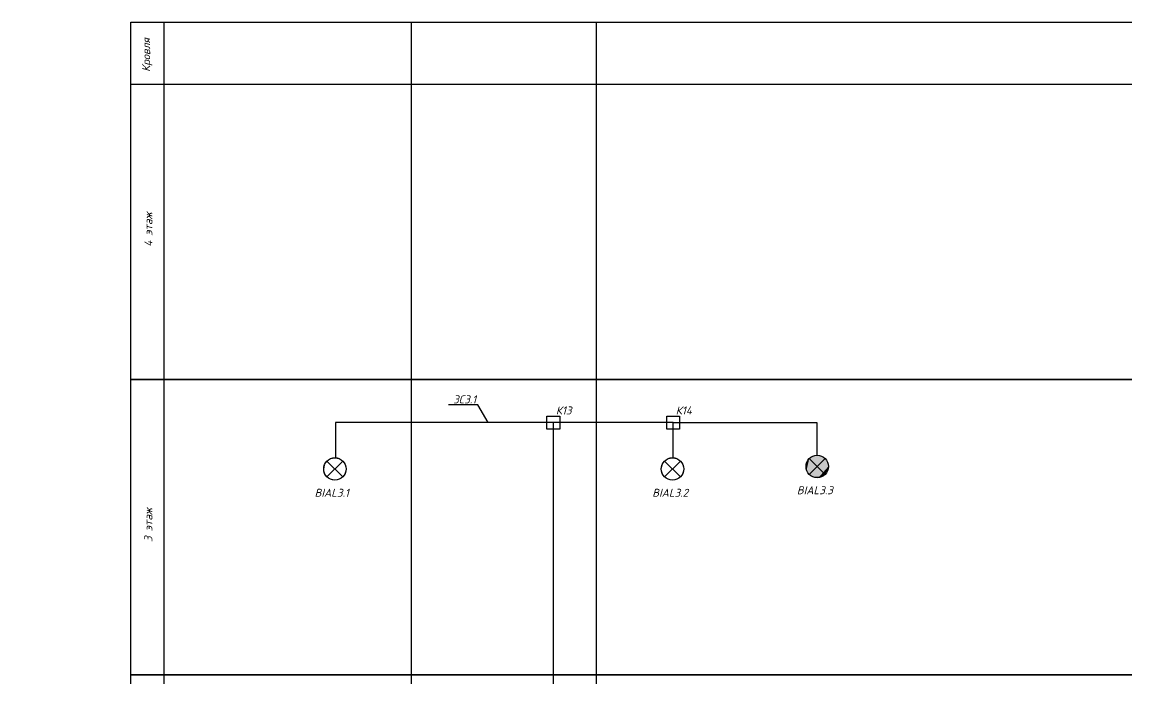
# Model space of a CAD drawing. Extents: x 69141456 to 70100388, y -33501327 to -33101377.
# Drawn here: x 69287712 to 69322173, y -33446071 to -33425584 of the extents above; entities that cross this region are included whole.
import ezdxf
from ezdxf import colors
from ezdxf.entities.mleader import LeaderData, LeaderLine
from ezdxf.math import Vec2, Vec3

# ---------------------------------------------------------------- set-up
doc = ezdxf.new("R2010")
doc.units = 0
doc.header["$LTSCALE"] = 100
for name, color, linetype in [('PDF _СКС', 1, 'Continuous'), ('PDF _СС_ЗВ_Кабель', 1, 'Continuous'), ('PDF _СС_ЗВ_Оборудование', 1, 'Continuous'), ('PDF _СС_Схема', 7, 'Continuous'), ('PDF _Текст', 7, 'Continuous'), ('СС. Текст', 7, 'Continuous')]:
    doc.layers.add(name, color=color, linetype=linetype)
doc.layers.add('СС_ЭЧС_Кабель', color=180, linetype='Continuous', lineweight=30)
doc.styles.add('ISOCPEUR', font='isocpeui.ttf', dxfattribs={"height": 250})

msp = doc.modelspace()

# ---------------------------------------------------------------- linework, layer by layer
at = {"layer": 'PDF _СКС', "lineweight": 30}
for points in [[(69297222.3, -33439275.3), (69297715.5, -33439770.5)], [(69297222.3, -33439770.5), (69297715.5, -33439275.3)], [(69307752.6, -33439275.3), (69308247.9, -33439770.5)], [(69307752.6, -33439770.5), (69308247.9, -33439275.3)], [(69312265.5, -33439197.7), (69312758.6, -33439690.8)], [(69312265.5, -33439690.8), (69312758.6, -33439197.7)]]:
    msp.add_lwpolyline(points, dxfattribs=at)
for centre in [(69297470, -33439522.9), (69308000.3, -33439522.9), (69312513.1, -33439443.2)]:
    msp.add_circle(centre, 349.7, dxfattribs=at)
at = {"layer": 'PDF _СС_ЗВ_Кабель', "lineweight": 30}
for points in [[(69321475.7, -33463807), (69322553.3, -33463807), (69322553.3, -33456854.1), (69304283.6, -33456854.1), (69304283.6, -33438076.4), (69297492.3, -33438076.4), (69297492.3, -33439164.7)], [(69308022.6, -33439164.7), (69308022.6, -33438076.4), (69304283.6, -33438076.4)], [(69312512, -33439093.5), (69312512, -33438077.5)]]:
    msp.add_lwpolyline(points, dxfattribs=at)
for points in [[(69304083.8, -33437878.7), (69304483.4, -33437878.7), (69304483.4, -33438276.2), (69304083.8, -33438276.2)], [(69307822.8, -33437878.7), (69308222.4, -33437878.7), (69308222.4, -33438276.2), (69307822.8, -33438276.2)]]:
    msp.add_lwpolyline(points, close=True, dxfattribs=at)
at = {"layer": 'PDF _СС_ЗВ_Оборудование', "color": 7, "lineweight": 0, "true_color": 0xffffff}
for points in [[(69297120.3, -33439523.9), (69297145.8, -33439390)], [(69307650.6, -33439523.9), (69307676.1, -33439390)], [(69312163.4, -33439444.2), (69312188.9, -33439312.4)]]:
    msp.add_lwpolyline(points, dxfattribs=at)
at = {"layer": 'PDF _СС_ЗВ_Оборудование', "lineweight": 30}
for centre in [(69297469.6, -33439522.8), (69307999.9, -33439522.8), (69312512.7, -33439445.2)]:
    msp.add_circle(centre, 349.3, dxfattribs=at)
at = {"layer": 'PDF _СС_ЗВ_Оборудование', "color": 7, "true_color": 0xffffff, "transparency": 33554559}
for points in [[(69312235.7, -33439656.8), (69312410, -33439110.5), (69312182.6, -33439559)], [(69312410, -33439110.5), (69312182.6, -33439559), (69312265.5, -33439197.7)], [(69312335.6, -33439746.1), (69312567.3, -33439099.9), (69312235.7, -33439656.8)], [(69312567.3, -33439099.9), (69312235.7, -33439656.8), (69312410, -33439110.5)], [(69312709.7, -33439155.2), (69312335.6, -33439746.1), (69312567.3, -33439099.9)], [(69312429.1, -33439784.3), (69312709.7, -33439155.2), (69312335.6, -33439746.1)], [(69312816, -33439272.1), (69312429.1, -33439784.3), (69312709.7, -33439155.2)], [(69312182.6, -33439559), (69312265.5, -33439197.7), (69312163.4, -33439444.2)], [(69312265.5, -33439197.7), (69312163.4, -33439444.2), (69312188.9, -33439312.4)], [(69312554.6, -33439790.7), (69312816, -33439272.1), (69312429.1, -33439784.3)], [(69312860.6, -33439444.2), (69312554.6, -33439790.7), (69312816, -33439272.1)], [(69312677.8, -33439752.5), (69312860.6, -33439444.2), (69312554.6, -33439790.7)], [(69312833, -33439582.4), (69312677.8, -33439752.5), (69312860.6, -33439444.2)], [(69312758.6, -33439690.8), (69312833, -33439582.4), (69312677.8, -33439752.5)]]:
    msp.add_solid(points, dxfattribs=at)
at = {"layer": 'PDF _СС_Схема', "lineweight": 30}
for points in [[(69291106.9, -33425583.9), (69292133.6, -33425583.9), (69292133.6, -33473370.2), (69291106.9, -33473370.2)], [(69291106.9, -33425583.9), (69371325.7, -33425583.9), (69371325.7, -33436733), (69291106.9, -33436733)], [(69299862.3, -33425583.9), (69305618.5, -33425583.9), (69305618.5, -33474124.8), (69299862.3, -33474124.8)], [(69291106.9, -33436733), (69371325.7, -33436733), (69371376.7, -33445941.2), (69291106.9, -33445941.2)], [(69291106.9, -33445941.2), (69371400.1, -33445941.2), (69371400.1, -33454515.9), (69291106.9, -33454515.9)]]:
    msp.add_lwpolyline(points, close=True, dxfattribs=at)
msp.add_lwpolyline([(69291106.9, -33427524.8), (69371325.7, -33427524.8)], dxfattribs=at)
at = {"layer": 'СС_ЭЧС_Кабель', "color": 1}
msp.add_lwpolyline([(69308022.6, -33438076.4), (69312504.6, -33438077.5)], dxfattribs=at)

# ---------------------------------------------------------------- texts
at = {"layer": 'PDF _Текст', "char_height": 249.57, "attachment_point": 7, "rotation": 90, "style": 'ISOCPEUR'}
for s, insert in [('Кровля', (69291775, -33427137.6)), ('4 этаж', (69291774.4, -33432590.2)), ('3 этаж', (69291774.4, -33441798.4))]:
    msp.add_mtext(s, dxfattribs=dict(at, insert=insert))
at = {"layer": 'PDF _Текст', "attachment_point": 7, "style": 'ISOCPEUR'}
for s, insert, char_height in [('К13', (69304360.4, -33437823), 249.57), ('К14', (69308099.3, -33437823), 249.57), ('{\\fISOCPEUR|b0|i1|c204|p34;BIAL3.2}', (69307367.9, -33440391.2), 249.573), ('{\\fISOCPEUR|b0|i1|c204|p34;BIAL3.3}', (69311878.6, -33440311.5), 249.573)]:
    msp.add_mtext(s, dxfattribs=dict(at, insert=insert, char_height=char_height))
at = {"layer": 'PDF _Текст', "insert": (69296835.5, -33440391.2), "char_height": 249.573, "width": 1858.893, "attachment_point": 7, "style": 'ISOCPEUR'}
msp.add_mtext('{\\fISOCPEUR|b0|i1|c204|p34;BIAL3.1}', dxfattribs=at)

# ---------------------------------------------------------------- leaders
at = {"layer": 'СС. Текст', "lineweight": 0}
ml = msp.add_multileader_mtext('Standard', dxfattribs=at)
ml.set_content('{\\C256;ЗС4.1}', color=7, style='ISOCPEUR')
ml.set_leader_properties(color=256)
ml.build(insert=Vec2(0, 0))
ml.multileader.update_dxf_attribs({"text_left_attachment_type": 6, "text_right_attachment_type": 6, "dogleg_length": 0.1, "arrow_head_size": 0, "scale": 100})
ctx = ml.context
ctx.base_point, ctx.scale, ctx.char_height, ctx.arrow_head_size, ctx.landing_gap_size, ctx.plane_origin = Vec3(69327704.1, -33430576.6), 100, 250, 0, 0, Vec3(69326674.5, -33430995.1)
ctx.left_attachment, ctx.right_attachment, ctx.text_align_type = 6, 6, 1
notes = []
notes.append((ctx, [(1, (1, 1, 0), (69328544.8, -33430576.6), (-1, 0), 10, [(0, [(69328867, -33431126)], 0, [])])]))
ctx.mtext.insert, ctx.mtext.width, ctx.mtext.defined_height, ctx.mtext.alignment, ctx.mtext.flow_direction = Vec3(69328119.5, -33430276.6), 2756.185, 416.7, 2, 5
ml = msp.add_multileader_mtext('Standard', dxfattribs=at)
ml.set_content('ЗС3.3', color=7, style='ISOCPEUR')
ml.set_leader_properties(color=256)
ml.build(insert=Vec2(0, 0))
ml.multileader.update_dxf_attribs({"text_left_attachment_type": 6, "text_right_attachment_type": 6, "dogleg_length": 0.1, "arrow_head_size": 0, "scale": 100})
ctx = ml.context
ctx.base_point, ctx.scale, ctx.char_height, ctx.arrow_head_size, ctx.landing_gap_size, ctx.plane_origin = Vec3(69335505.9, -33437711.5), 100, 250, 0, 0, Vec3(69334398.5, -33438130)
ctx.left_attachment, ctx.right_attachment, ctx.text_align_type = 6, 6, 1
notes.append((ctx, [(0, (1, 1, 0), (69335495.9, -33437711.5), (1, 0), 10, [(0, [(69334624.7, -33436995.2)], 0, [])])]))
ctx.mtext.insert, ctx.mtext.width, ctx.mtext.defined_height, ctx.mtext.alignment, ctx.mtext.flow_direction = Vec3(69335928.5, -33437411.5), 2756.185, 416.7, 2, 5
ml = msp.add_multileader_mtext('Standard', dxfattribs=at)
ml.set_content('ЗС3.1', color=7, style='ISOCPEUR')
ml.set_leader_properties(color=256)
ml.build(insert=Vec2(0, 0))
ml.multileader.update_dxf_attribs({"text_left_attachment_type": 6, "text_right_attachment_type": 6, "dogleg_length": 0.1, "arrow_head_size": 0, "scale": 100})
ctx = ml.context
ctx.base_point, ctx.scale, ctx.char_height, ctx.arrow_head_size, ctx.landing_gap_size, ctx.plane_origin = Vec3(69301114.2, -33437527), 100, 250, 0, 0, Vec3(69300058.8, -33437945.5)
ctx.left_attachment, ctx.right_attachment, ctx.text_align_type = 6, 6, 1
notes.append((ctx, [(1, (1, 1, 0), (69301929.2, -33437527), (-1, 0), 10, [(0, [(69302251.3, -33438076.4)], 0, [])])]))
ctx.mtext.insert, ctx.mtext.width, ctx.mtext.defined_height, ctx.mtext.alignment, ctx.mtext.flow_direction = Vec3(69301516.7, -33437227), 2756.185, 416.7, 2, 5
ml = msp.add_multileader_mtext('Standard', dxfattribs=at)
ml.set_content('ЗС3.2', color=7, style='ISOCPEUR')
ml.set_leader_properties(color=256)
ml.build(insert=Vec2(0, 0))
ml.multileader.update_dxf_attribs({"text_left_attachment_type": 6, "text_right_attachment_type": 6, "dogleg_length": 0.1, "arrow_head_size": 0, "scale": 100})
ctx = ml.context
ctx.base_point, ctx.scale, ctx.char_height, ctx.arrow_head_size, ctx.landing_gap_size, ctx.plane_origin = Vec3(69339425.2, -33437527), 100, 250, 0, 0, Vec3(69338410.3, -33437945.5)
ctx.left_attachment, ctx.right_attachment, ctx.text_align_type = 6, 6, 1
notes.append((ctx, [(1, (1, 1, 0), (69340280.7, -33437527), (-1, 0), 10, [(0, [(69340602.9, -33438076.4)], 0, [])])]))
ctx.mtext.insert, ctx.mtext.width, ctx.mtext.defined_height, ctx.mtext.alignment, ctx.mtext.flow_direction = Vec3(69339848, -33437227), 2756.185, 416.7, 2, 5
for ctx, leaders in notes:
    for number, flags, end, landing, length, lines in leaders:
        leader = LeaderData()
        leader.index, (leader.has_last_leader_line, leader.has_dogleg_vector, leader.attachment_direction) = number, flags
        leader.last_leader_point, leader.dogleg_vector, leader.dogleg_length = Vec3(end), Vec3(landing), length
        for number, points, colour, breaks in lines:
            line = LeaderLine()
            line.index, line.vertices, line.color, line.breaks = number, Vec3.list(points), colors.encode_raw_color(colour), breaks
            leader.lines.append(line)
        ctx.leaders.append(leader)

doc.saveas('drawing.dxf')
